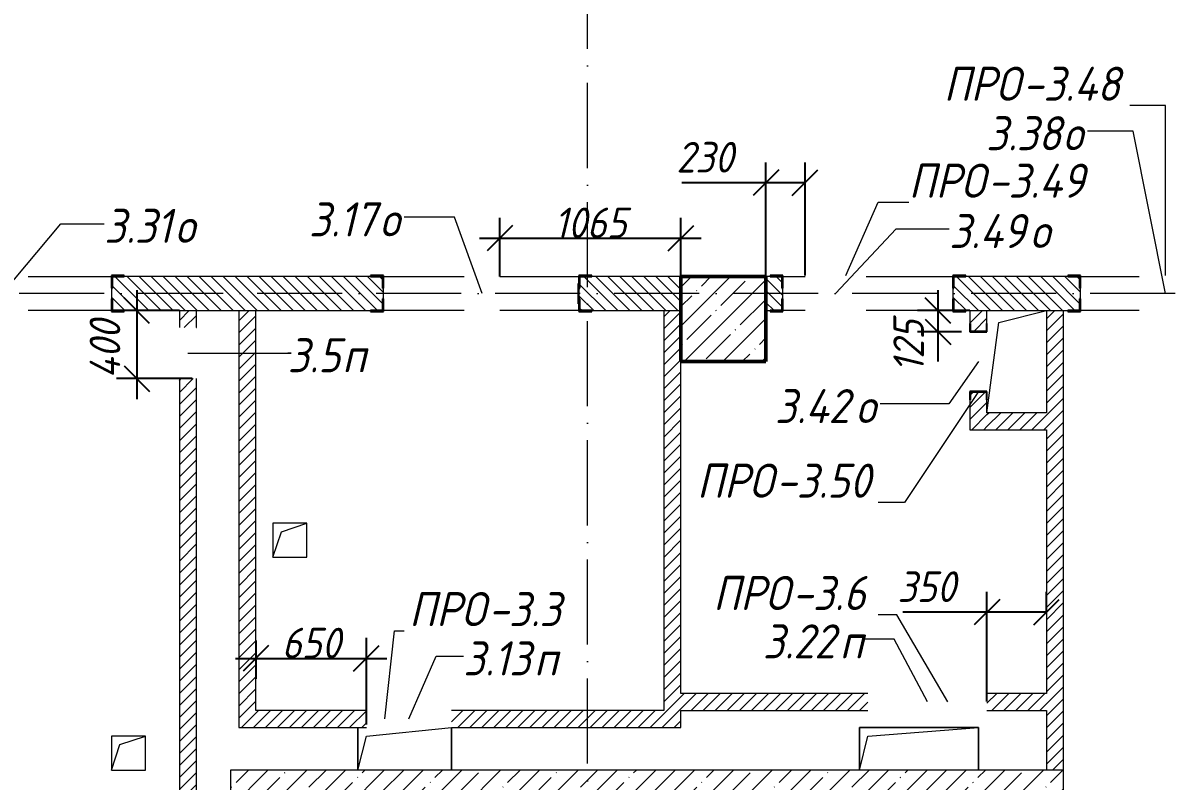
# Model space of a CAD drawing. Header units: millimetres. Extents: x -401725 to 250493, y 305116 to 802890.
# Drawn here: x 151215 to 157945, y 315302 to 319758 of the extents above; entities that cross this region are included whole.
import ezdxf

# ---------------------------------------------------------------- set-up
doc = ezdxf.new("R2010")
doc.units = ezdxf.units.MM
doc.linetypes.add('50_200_ШТРИХ_1Т_ш5_п1_п1_', pattern=[700, 500, -100, 0, -100])
for name, color, linetype, lineweight in [('A-____-____-DIMS', 7, 'Continuous', 9), ('A-FLOR-____-OTLN', 7, 'Continuous', 9), ('A-GENM-____-IDEN', 7, 'Continuous', 9), ('A-GENM-____-MCUT', 7, 'Continuous', 25), ('A-GENM-____-OTLN', 7, 'Continuous', 9), ('A-GENM-____-OTLN-1', 7, 'Continuous', 25), ('A-GLAZ-____-IDEN', 7, 'Continuous', 9), ('A-WALL-____-MCUT-1', 7, 'Continuous', 9), ('A-WALL-____-MCUT-3', 7, 'Continuous', 9), ('A-WALL-____-PATT-1', 7, 'Continuous', 9), ('A-WALL-FNSH-MCUT-1', 7, 'Continuous', 9), ('I-WALL-____-OTLN', 7, 'Continuous', 9), ('S-COLS-____-MCUT', 7, 'Continuous', 50), ('S-COLS-____-OTLN', 7, 'Continuous', 9), ('S-GRID-____-OTLN-1', 7, '50_200_ШТРИХ_1Т_ш5_п1_п1_', 9)]:
    doc.layers.add(name, color=color, linetype=linetype, lineweight=lineweight)
doc.styles.add('ISOCPEUR_I_10', font='isocpeui.ttf', dxfattribs={"width": 0.9, "height": 180})
doc.styles.add('ISOCPEUR_I_9', font='isocpeui.ttf', dxfattribs={"width": 0.9, "height": 250})
doc.dimstyles.new('ISO-1_8_0_9К_СРЕДНИЙ_Кладочные_3', dxfattribs={"dimscale": 304.8, "dimtxt": 179.276612, "dimasz": 0.492126, "dimexe": 0.393701, "dimexo": 0, "dimgap": 0, "dimtad": 1, "dimdec": 3, "dimrnd": 0.001, "dimdsep": 46, "dimtxsty": 'ISOCPEUR_I_10', "dimblk1": 'OBLIQUE', "dimblk2": 'OBLIQUE', "dimsah": 1, "dimcen": 0.09, "dimdle": 0.393701, "dimazin": 0, "dimtfac": 1, "dimtdec": 4, "dimtix": 1, "dimtmove": 0, "dimatfit": 3, "dimfxl": 1, "dimtvp": 1, "dimtolj": 1, "dimtzin": 0, "dimarcsym": 2})
doc.dimstyles.new('ISO-1_8_0_9К_СРЕДНИЙ_Кладочные_4', dxfattribs={"dimscale": 304.8, "dimtxt": 179.276612, "dimasz": 0.492126, "dimexe": 0.393701, "dimexo": 0, "dimgap": 0, "dimtad": 1, "dimdec": 3, "dimrnd": 0.001, "dimdsep": 46, "dimtxsty": 'ISOCPEUR_I_10', "dimblk1": 'OBLIQUE', "dimblk2": 'OBLIQUE', "dimsah": 1, "dimcen": 0.09, "dimdle": 0.393701, "dimazin": 0, "dimtfac": 1, "dimtdec": 4, "dimtix": 1, "dimtmove": 1, "dimatfit": 3, "dimfxl": 1, "dimtvp": 1, "dimtolj": 1, "dimtzin": 0, "dimarcsym": 2})
doc.dimstyles.new('ISO-1_8_0_9К_СРЕДНИЙ_Кладочные_5', dxfattribs={"dimscale": 304.8, "dimtxt": 179.276612, "dimasz": 0.492126, "dimexe": 0.393701, "dimexo": 0, "dimgap": 0, "dimtad": 1, "dimdec": 3, "dimrnd": 0.001, "dimdsep": 46, "dimtxsty": 'ISOCPEUR_I_10', "dimblk1": 'OBLIQUE', "dimblk2": 'OBLIQUE', "dimsah": 1, "dimcen": 0.09, "dimdle": 0.393701, "dimazin": 0, "dimtfac": 1, "dimtdec": 4, "dimtix": 1, "dimtmove": 2, "dimatfit": 3, "dimfxl": 1, "dimtvp": 1, "dimtolj": 1, "dimtzin": 0, "dimarcsym": 2})
pattern_1 = [(135, (144685.44, 312186.367), (-35.35534, -35.35534), [])]
pattern_2 = [(45, (144685.44, 312186.367), (-35.35534, 35.35534), [])]

# ---------------------------------------------------------------- blocks, each defined once
blk = doc.blocks.new('BSC_Колонна _Прямоугольная - 500х500-V70-АР1_План отверстий 3 этажа в осях 1-64_А-ГГ')
at = {"layer": 'S-COLS-____-OTLN'}
h = blk.add_hatch(dxfattribs=at)
h.set_pattern_fill('FP_107', color=256, style=0, pattern_type=2)
h.set_pattern_definition([(45, (-10650, -5831.04), (-114.0493, 114.0493), []), (45, (-10535.95, -5831.04), (-114.0493, 114.0493), [201.612, -40.322, 3.353, -36.97])])
h.paths.add_polyline_path([(-58.9, -250), (250, -250), (250, 250), (-250, 250), (-250, -250)], flags=0)
at = {"layer": 'S-COLS-____-MCUT'}
for p, q in [((250, 250), (-250, 250)), ((-250, 250), (-250, -250)), ((250, -250), (250, 250)), ((-250, -250), (250, -250))]:
    blk.add_line(p, q, dxfattribs=at)
blk = doc.blocks.new('Фахверк_СКБ_Уголок - 200_3960_зеркало-28268689-АР1_План отверстий 3 этажа в осях 1-64_А-ГГ')
at = {"layer": 'A-GENM-____-MCUT'}
for p, q in [((200, 156), (125, 156)), ((125, 156), (125, 81)), ((131, 81), (131, 150)), ((131, 150), (200, 150)), ((200, 150), (200, 156)), ((125, 81), (131, 81)), ((131, 19), (125, 19)), ((125, 19), (125, -56)), ((131, -50), (131, 19)), ((125, -56), (200, -56)), ((200, -50), (131, -50)), ((200, -56), (200, -50))]:
    blk.add_line(p, q, dxfattribs=at)
blk = doc.blocks.new('154_Стойка_СКБ_Уголок - СМ-2180_200-28268025-АР1_План отверстий 3 этажа в осях 1-64_А-ГГ')
at = {"layer": 'A-GENM-____-MCUT'}
for p, q in [((125, 156), (125, 81)), ((200, 156), (125, 156)), ((131, 81), (131, 150)), ((131, 150), (200, 150)), ((200, 150), (200, 156)), ((125, 81), (131, 81)), ((131, 19), (125, 19)), ((125, 19), (125, -56)), ((131, -50), (131, 19)), ((125, -56), (200, -56)), ((200, -50), (131, -50)), ((200, -56), (200, -50))]:
    blk.add_line(p, q, dxfattribs=at)
blk = doc.blocks.new('Стойка_Влож_Полоса боковая - Полоса-V165-АР1_План отверстий 3 этажа в осях 1-64_А-ГГ')
at = {"layer": 'A-GENM-____-OTLN'}
for p, q in [((-5, 60), (0, 60)), ((-5, -60), (-5, 60)), ((0, -60), (-5, -60))]:
    blk.add_line(p, q, dxfattribs=at)
blk = doc.blocks.new('AR_Отверстие прямоугольное _в плите_ - AR_Отверстие прямоугольное _в плите_-30459207-АР1_План отверстий 3 этажа в осях 1-64_А-ГГ')
at = {"layer": 'A-GENM-____-OTLN'}
for p, q in [((100, 100), (-100, 100)), ((-100, 100), (-100, -100)), ((-50, 50), (100, 100)), ((100, -100), (100, 100)), ((-100, -100), (-50, 50)), ((-100, -100), (100, -100))]:
    blk.add_line(p, q, dxfattribs=at)
blk = doc.blocks.new('AR_Отверстие прямоугольное _в плите_ - AR_Отверстие прямоугольное _в плите_-30459209-АР1_План отверстий 3 этажа в осях 1-64_А-ГГ')
at = {"layer": 'A-GENM-____-OTLN'}
for p, q in [((-275, 125), (-275, -125)), ((-275, -125), (-225, 75)), ((-225, 75), (275, 125)), ((275, -125), (275, 125))]:
    blk.add_line(p, q, dxfattribs=at)
blk = doc.blocks.new('AR_Отверстие прямоугольное _в плите_ - AR_Отверстие прямоугольное _в плите_-30459221-АР1_План отверстий 3 этажа в осях 1-64_А-ГГ')
at = {"layer": 'A-GENM-____-OTLN'}
for p, q in [((350, 125), (-350, 125)), ((-350, 125), (-350, -125)), ((-350, -125), (-300, 75)), ((-300, 75), (350, 125)), ((350, -125), (350, 125))]:
    blk.add_line(p, q, dxfattribs=at)
blk = doc.blocks.new('AR_Отверстие прямоугольное _в плите_ - AR_Отверстие прямоугольное _в плите_-30552533-АР1_План отверстий 3 этажа в осях 1-64_А-ГГ')
at = {"layer": 'A-GENM-____-OTLN'}
for p, q in [((-105, 230), (175, 300)), ((-175, -300), (-105, 230))]:
    blk.add_line(p, q, dxfattribs=at)
blk = doc.blocks.new('154_Фахверк_СКБ_Швеллер - Тип_100_3960_зеркало-29769493-АР1_План отверстий 3 этажа в осях 1-64_А-ГГ')
at = {"layer": 'A-GENM-____-MCUT'}
for p, q in [((175, 50), (125, 50)), ((125, 50), (125, -50)), ((128, 47), (175, 47)), ((128, -47), (128, 47)), ((175, 47), (175, 50)), ((125, -50), (175, -50)), ((175, -47), (128, -47)), ((175, -50), (175, -47))]:
    blk.add_line(p, q, dxfattribs=at)
blk = doc.blocks.new('154_Фахверк_СКБ_Швеллер - Тип_100_3960-28331862-АР1_План отверстий 3 этажа в осях 1-64_А-ГГ')
at = {"layer": 'A-GENM-____-MCUT'}
for p, q in [((175, 50), (125, 50)), ((125, 50), (125, -50)), ((128, 47), (175, 47)), ((128, -47), (128, 47)), ((175, 47), (175, 50)), ((125, -50), (175, -50)), ((175, -47), (128, -47)), ((175, -50), (175, -47))]:
    blk.add_line(p, q, dxfattribs=at)
blk = doc.blocks.new('_Oblique')
at = {"color": 0, "linetype": 'ByBlock', "lineweight": -2}
blk.add_line((-0.5, -0.5), (0.5, 0.5), dxfattribs=at)
blk = doc.blocks.new('*D10121')
at = {"layer": 'A-____-____-DIMS', "color": 0, "lineweight": -2, "transparency": 16777216}
for p, q in [((151884.8, 318187.4), (151884.8, 317547.4)), ((152135.4, 318067.4), (151764.8, 318067.4)), ((152210.9, 317667.4), (151764.8, 317667.4))]:
    blk.add_line(p, q, dxfattribs=at)
at = {"layer": 'Defpoints', "color": 0, "transparency": 16777216}
for p in [(152135.4, 318067.4), (151884.8, 317667.4), (152210.9, 317667.4)]:
    blk.add_point(p, dxfattribs=at)
at = {"layer": 'A-____-____-DIMS', "color": 0, "lineweight": -2, "transparency": 16777216, "xscale": 150, "yscale": 150, "zscale": 150}
for p, rotation in [((151884.8, 318067.4), 90), ((151884.8, 317667.4), 270)]:
    blk.add_blockref('_Oblique', p, dxfattribs=dict(at, rotation=rotation))
at = {"layer": 'A-____-____-DIMS', "color": 0, "transparency": 16777216, "insert": (151607.6, 317667.8), "char_height": 180, "width": 426.127, "attachment_point": 1, "rotation": 90, "line_spacing_factor": 1.149209, "style": 'ISOCPEUR_I_10'}
blk.add_mtext('\\A1;400', dxfattribs=at)
blk = doc.blocks.new('*D10125')
at = {"layer": 'A-____-____-DIMS', "color": 0, "lineweight": -2, "transparency": 16777216}
for p, q in [((156885.4, 315769.9), (156885.4, 316414.9)), ((157235.4, 316285.8), (157235.4, 316414.9)), ((156885.4, 316294.9), (156391.3, 316294.9)), ((157235.4, 316294.9), (156765.4, 316294.9))]:
    blk.add_line(p, q, dxfattribs=at)
at = {"layer": 'Defpoints', "color": 0, "transparency": 16777216}
for p in [(157235.4, 316294.9), (157235.4, 316285.8), (156885.4, 315769.9)]:
    blk.add_point(p, dxfattribs=at)
at = {"layer": 'A-____-____-DIMS', "color": 0, "lineweight": -2, "transparency": 16777216, "xscale": 150, "yscale": 150, "zscale": 150, "rotation": 180}
blk.add_blockref('_Oblique', (156885.4, 316294.9), dxfattribs=at)
at = {"layer": 'A-____-____-DIMS', "color": 0, "lineweight": -2, "transparency": 16777216, "xscale": 150, "yscale": 150, "zscale": 150}
blk.add_blockref('_Oblique', (157235.4, 316294.9), dxfattribs=at)
at = {"layer": 'A-____-____-DIMS', "color": 0, "transparency": 16777216, "insert": (156358.6, 316534.9), "char_height": 180, "width": 409.578, "attachment_point": 1, "line_spacing_factor": 1.149209, "style": 'ISOCPEUR_I_10'}
blk.add_mtext('\\A1;350', dxfattribs=at)
blk = doc.blocks.new('*D10126')
at = {"layer": 'A-____-____-DIMS', "color": 0, "lineweight": -2, "transparency": 16777216}
for p, q in [((152585.4, 316129.6), (152585.4, 315903.5)), ((153235.4, 315635.4), (153235.4, 316143.5)), ((152465.4, 316023.5), (153355.4, 316023.5))]:
    blk.add_line(p, q, dxfattribs=at)
at = {"layer": 'Defpoints', "color": 0, "transparency": 16777216}
for p in [(152585.4, 316129.6), (153235.4, 316023.5), (153235.4, 315635.4)]:
    blk.add_point(p, dxfattribs=at)
at = {"layer": 'A-____-____-DIMS', "color": 0, "lineweight": -2, "transparency": 16777216, "xscale": 150, "yscale": 150, "zscale": 150, "rotation": 180}
blk.add_blockref('_Oblique', (152585.4, 316023.5), dxfattribs=at)
at = {"layer": 'A-____-____-DIMS', "color": 0, "lineweight": -2, "transparency": 16777216, "xscale": 150, "yscale": 150, "zscale": 150}
blk.add_blockref('_Oblique', (153235.4, 316023.5), dxfattribs=at)
at = {"layer": 'A-____-____-DIMS', "color": 0, "transparency": 16777216, "insert": (152910.4, 316113.5), "char_height": 180, "width": 409.578, "attachment_point": 5, "style": 'ISOCPEUR_I_10'}
blk.add_mtext('\\A1;650', dxfattribs=at)
blk = doc.blocks.new('*D10038')
at = {"layer": 'A-____-____-DIMS', "color": 0, "lineweight": -2, "transparency": 16777216}
for p, q in [((154020.4, 318267.4), (154020.4, 318613)), ((155085.4, 318267.4), (155085.4, 318613)), ((153900.4, 318493), (155205.4, 318493))]:
    blk.add_line(p, q, dxfattribs=at)
at = {"layer": 'Defpoints', "color": 0, "transparency": 16777216}
for p in [(155085.4, 318493), (154020.4, 318267.4), (155085.4, 318267.4)]:
    blk.add_point(p, dxfattribs=at)
at = {"layer": 'A-____-____-DIMS', "color": 0, "lineweight": -2, "transparency": 16777216, "xscale": 150, "yscale": 150, "zscale": 150, "rotation": 180}
blk.add_blockref('_Oblique', (154020.4, 318493), dxfattribs=at)
at = {"layer": 'A-____-____-DIMS', "color": 0, "lineweight": -2, "transparency": 16777216, "xscale": 150, "yscale": 150, "zscale": 150}
blk.add_blockref('_Oblique', (155085.4, 318493), dxfattribs=at)
at = {"layer": 'A-____-____-DIMS', "color": 0, "transparency": 16777216, "insert": (154552.9, 318583), "char_height": 180, "width": 504.733, "attachment_point": 5, "style": 'ISOCPEUR_I_10'}
blk.add_mtext('\\A1;1065', dxfattribs=at)
blk = doc.blocks.new('*D10039')
at = {"layer": 'A-____-____-DIMS', "color": 0, "lineweight": -2, "transparency": 16777216}
for p, q in [((155585.4, 318267.4), (155585.4, 318938.7)), ((155815.4, 318273.4), (155815.4, 318938.7)), ((155585.4, 318818.7), (155091.3, 318818.7)), ((155815.4, 318818.7), (155465.4, 318818.7))]:
    blk.add_line(p, q, dxfattribs=at)
at = {"layer": 'Defpoints', "color": 0, "transparency": 16777216}
for p in [(155815.4, 318818.7), (155815.4, 318273.4), (155585.4, 318267.4)]:
    blk.add_point(p, dxfattribs=at)
at = {"layer": 'A-____-____-DIMS', "color": 0, "lineweight": -2, "transparency": 16777216, "xscale": 150, "yscale": 150, "zscale": 150, "rotation": 180}
blk.add_blockref('_Oblique', (155585.4, 318818.7), dxfattribs=at)
at = {"layer": 'A-____-____-DIMS', "color": 0, "lineweight": -2, "transparency": 16777216, "xscale": 150, "yscale": 150, "zscale": 150}
blk.add_blockref('_Oblique', (155815.4, 318818.7), dxfattribs=at)
at = {"layer": 'A-____-____-DIMS', "color": 0, "transparency": 16777216, "insert": (155058.6, 319058.7), "char_height": 180, "width": 409.578, "attachment_point": 1, "line_spacing_factor": 1.149209, "style": 'ISOCPEUR_I_10'}
blk.add_mtext('\\A1;230', dxfattribs=at)
blk = doc.blocks.new('*D10075')
at = {"layer": 'A-____-____-DIMS', "color": 0, "lineweight": -2, "transparency": 16777216}
for p, q in [((156597.3, 318187.4), (156597.3, 317942.4)), ((156785.4, 318067.4), (156477.3, 318067.4)), ((156735.4, 317942.4), (156477.3, 317942.4)), ((156597.3, 317942.4), (156597.3, 317768))]:
    blk.add_line(p, q, dxfattribs=at)
at = {"layer": 'Defpoints', "color": 0, "transparency": 16777216}
for p in [(156785.4, 318067.4), (156597.3, 317942.4), (156735.4, 317942.4)]:
    blk.add_point(p, dxfattribs=at)
at = {"layer": 'A-____-____-DIMS', "color": 0, "lineweight": -2, "transparency": 16777216, "xscale": 150, "yscale": 150, "zscale": 150}
for p, rotation in [((156597.3, 318067.4), 90), ((156597.3, 317942.4), 270)]:
    blk.add_blockref('_Oblique', p, dxfattribs=dict(at, rotation=rotation))
at = {"layer": 'A-____-____-DIMS', "color": 0, "transparency": 16777216, "insert": (156334.7, 317703.9), "char_height": 180, "width": 368.207, "attachment_point": 1, "rotation": 90, "line_spacing_factor": 1.149209, "style": 'ISOCPEUR_I_10'}
blk.add_mtext('\\A1;125', dxfattribs=at)

msp = doc.modelspace()

# ---------------------------------------------------------------- hatches: boundary and pattern name
at = {"layer": 'A-WALL-____-PATT-1'}
h = msp.add_hatch(dxfattribs=at)
h.set_pattern_fill('FP_6', color=256, style=0, pattern_type=2)
h.set_pattern_definition(pattern_1)
h.paths.add_polyline_path([(154491.4376, 318067.4093), (155085.4376, 318067.4093), (155085.4376, 318267.4093), (154491.4376, 318267.4093), (154491.4376, 318198.4093), (154485.4376, 318198.4093), (154485.4376, 318136.4093), (154491.4376, 318136.4093)], flags=0)
h.paths.add_polyline_path([(151741.6179, 318067.4093), (153329.4376, 318067.4093), (153329.4376, 318136.4093), (153335.4376, 318136.4093), (153335.4376, 318198.4093), (153329.4376, 318198.4093), (153329.4376, 318267.4093), (151741.4376, 318267.4093), (151741.4376, 318198.4093), (151735.4376, 318198.4093), (151735.4376, 318136.4093), (151741.4376, 318136.4093), (151741.4376, 318067.4093)], flags=0)
h.paths.add_polyline_path([(150485.4376, 318067.4093), (150579.4376, 318067.4093), (150579.4376, 318136.4093), (150585.4376, 318136.4093), (150585.4376, 318198.4093), (150579.4376, 318198.4093), (150579.4376, 318267.4093), (150485.4376, 318267.4093), (150485.4376, 318161.4093)], flags=0)
h = msp.add_hatch(dxfattribs=at)
h.set_pattern_fill('FP_6', color=256, style=0, pattern_type=2)
h.set_pattern_definition(pattern_1)
h.paths.add_polyline_path([(159085.4376, 318067.4093), (159085.4376, 318267.4093), (158591.4376, 318267.4093), (158591.4376, 318198.4093), (158585.4376, 318198.4093), (158585.4376, 318136.4093), (158591.4376, 318136.4093), (158591.4376, 318067.4093), (158811.475, 318067.4093)], flags=0)
h.paths.add_polyline_path([(157044.0107, 318067.4093), (157429.4376, 318067.4093), (157429.4376, 318136.4093), (157435.4376, 318136.4093), (157435.4376, 318198.4093), (157429.4376, 318198.4093), (157429.4376, 318267.4093), (156691.4376, 318267.4093), (156691.4376, 318198.4093), (156685.4376, 318198.4093), (156685.4376, 318136.4093), (156691.4376, 318136.4093), (156691.4376, 318067.4093), (156760.4376, 318067.4093)], flags=0)
h.paths.add_polyline_path([(155585.4376, 318067.4093), (155679.4376, 318067.4093), (155679.4376, 318136.4093), (155685.4376, 318136.4093), (155685.4376, 318198.4093), (155679.4376, 318198.4093), (155679.4376, 318267.4093), (155585.4376, 318267.4093), (155585.4376, 318080.6029)], flags=0)
h = msp.add_hatch(dxfattribs=at)
h.set_pattern_fill('FP_5', color=256, style=0, pattern_type=2)
h.set_pattern_definition(pattern_2)
h.paths.add_polyline_path([(152135.4376, 315217.4093), (152235.4376, 315217.4093), (152235.4376, 317667.4093), (152135.4376, 317667.4093), (152135.4376, 316360.5422)], flags=0)
h.paths.add_polyline_path([(152135.4376, 317967.4093), (152235.4376, 317967.4093), (152235.4376, 318067.4093), (152135.4376, 318067.4093)], flags=0)
h = msp.add_hatch(dxfattribs=at)
h.set_pattern_fill('FP_5', color=256, style=0, pattern_type=2)
h.set_pattern_definition(pattern_2)
h.paths.add_polyline_path([(152585.4376, 315717.4093), (152585.4376, 318067.4093), (152485.4376, 318067.4093), (152485.4376, 315717.4093)], flags=0)
h = msp.add_hatch(dxfattribs=at)
h.set_pattern_fill('FP_5', color=256, style=0, pattern_type=2)
h.set_pattern_definition(pattern_2)
h.paths.add_polyline_path([(154985.4376, 315717.4093), (155085.4376, 315717.4093), (155085.4376, 318067.4093), (154985.4376, 318067.4093), (154985.4376, 316360.5422)], flags=0)
h = msp.add_hatch(dxfattribs=at)
h.set_pattern_fill('FP_5', color=256, style=0, pattern_type=2)
h.set_pattern_definition(pattern_2)
h.paths.add_polyline_path([(156885.4376, 317367.4093), (156885.4376, 317542.4093), (156882.4376, 317542.4093), (156882.4376, 317589.4093), (156788.4376, 317589.4093), (156788.4376, 317542.4093), (156785.4376, 317542.4093), (156785.4376, 317367.4093)], flags=0)
h.paths.add_polyline_path([(156882.4376, 317945.4093), (156882.4376, 317992.4093), (156885.4376, 317992.4093), (156885.4376, 318067.4093), (156785.4376, 318067.4093), (156785.4376, 317992.4093), (156788.4376, 317992.4093), (156788.4376, 317945.4093), (156805.7709, 317945.4093)], flags=0)
h = msp.add_hatch(dxfattribs=at)
h.set_pattern_fill('FP_5', color=256, style=0, pattern_type=2)
h.set_pattern_definition(pattern_2)
h.paths.add_polyline_path([(157335.4376, 315367.4093), (157335.4376, 318067.4093), (157235.4376, 318067.4093), (157235.4376, 315367.4093)], flags=0)
h = msp.add_hatch(dxfattribs=at)
h.set_pattern_fill('FP_5', color=256, style=0, pattern_type=2)
h.set_pattern_definition(pattern_2)
h.paths.add_polyline_path([(157235.4376, 317367.4093), (157235.4376, 317467.4093), (156885.4376, 317467.4093), (156885.4376, 317367.4093), (157044.0107, 317367.4093)], flags=0)
h = msp.add_hatch(dxfattribs=at)
h.set_pattern_fill('FP_5', color=256, style=0, pattern_type=2)
h.set_pattern_definition(pattern_2)
h.paths.add_polyline_path([(157044.0107, 315717.4093), (157235.4376, 315717.4093), (157235.4376, 315817.4093), (156885.4376, 315817.4093), (156885.4376, 315717.4093)], flags=0)
h.paths.add_polyline_path([(156185.4376, 315717.4093), (156185.4376, 315817.4093), (155085.4376, 315817.4093), (155085.4376, 315717.4093), (155276.5464, 315717.4093)], flags=0)
h = msp.add_hatch(dxfattribs=at)
h.set_pattern_fill('FP_5', color=256, style=0, pattern_type=2)
h.set_pattern_definition(pattern_2)
h.paths.add_polyline_path([(155085.4376, 315617.4093), (155085.4376, 315717.4093), (153735.4376, 315717.4093), (153735.4376, 315617.4093)], flags=0)
h.paths.add_polyline_path([(153235.4376, 315617.4093), (153235.4376, 315717.4093), (152485.4376, 315717.4093), (152485.4376, 315617.4093)], flags=0)
h = msp.add_hatch(dxfattribs=at)
h.set_pattern_fill('FP_38', color=256, style=0, pattern_type=2)
h.set_pattern_definition([(45, (144685.44, 312186.37), (-114.0493, 114.0493), []), (45, (144799.49, 312186.37), (-114.0493, 114.0493), [201.612, -40.322, 3.353, -36.97])])
h.paths.add_polyline_path([(157335.4376, 315117.4093), (157335.4376, 315367.4093), (152435.4376, 315367.4093), (152435.4376, 315117.4093), (157044.0107, 315117.4093)], flags=0)

# ---------------------------------------------------------------- linework, layer by layer
at = {"layer": 'A-FLOR-____-OTLN'}
for p, q in [((153185.4376, 315367.4093), (153185.4376, 315617.4093)), ((153735.4376, 315617.4093), (153735.4376, 315367.4093)), ((156135.4376, 315617.4093), (156835.4376, 315617.4093)), ((156135.4376, 315367.4093), (156135.4376, 315617.4093)), ((156835.4376, 315617.4093), (156835.4376, 315367.4093))]:
    msp.add_line(p, q, dxfattribs=at)
at = {"layer": 'A-GENM-____-IDEN'}
for p, q in [((157935.4376, 319273.3766), (157726.3591, 319273.3766)), ((157935.4376, 318273.4093), (157935.4376, 319273.3766)), ((156055.4376, 318273.4093), (156246.3535, 318703.7188)), ((156246.3535, 318703.7188), (156425.4376, 318703.7188)), ((156835.4376, 317592.4093), (156400.5077, 316940.6209)), ((156400.5077, 316940.6209), (156245.7385, 316940.6209)), ((156355.9514, 316280.4394), (156245.7385, 316280.4394)), ((156654.3852, 315767.4093), (156355.9514, 316280.4394)), ((153344.3226, 315667.4093), (153400.8525, 316185.8223)), ((153400.8525, 316185.8223), (153457.3824, 316185.8223))]:
    msp.add_line(p, q, dxfattribs=at)
at = {"layer": 'A-GLAZ-____-IDEN'}
for p, q in [((157745.8577, 319121.9283), (157476.5084, 319121.9283)), ((157935.4376, 318167.4093), (157745.8577, 319121.9283)), ((153752.7336, 318615.7191), (153457.3824, 318615.7191)), ((153915.4376, 318167.4093), (153752.7336, 318615.7191)), ((151095.4376, 318167.4093), (151438.9137, 318577.8632)), ((151438.9137, 318577.8632), (151693.7787, 318577.8632)), ((155995.4376, 318167.4093), (156351.4814, 318547.3648)), ((156351.4814, 318547.3648), (156663.5881, 318547.3648)), ((152185.4376, 317817.4093), (152793.2721, 317817.2809)), ((152793.2721, 317817.2809), (152772.4022, 317817.2809)), ((156835.4376, 317767.4093), (156660.7548, 317518.6373)), ((156660.7548, 317518.6373), (156257.4344, 317518.6373)), ((156340.1904, 316135.9093), (156162.9462, 316135.9093)), ((156535.4376, 315767.4093), (156340.1904, 316135.9093)), ((153485.4376, 315667.4093), (153645.5747, 316035.9093)), ((153645.5747, 316035.9093), (153805.7118, 316035.9093))]:
    msp.add_line(p, q, dxfattribs=at)
at = {"layer": 'A-WALL-____-MCUT-1'}
for p, q in [((157335.4376, 315367.4093), (152435.4376, 315367.4093)), ((152435.4376, 315367.4093), (152435.4376, 315117.4093)), ((157335.4376, 315117.4093), (157335.4376, 315367.4093))]:
    msp.add_line(p, q, dxfattribs=at)
at = {"layer": 'A-WALL-____-MCUT-3'}
for p, q in [((153260.4376, 318267.4093), (151810.4376, 318267.4093)), ((155085.4376, 318267.4093), (154560.4376, 318267.4093)), ((155610.4376, 318267.4093), (155585.4376, 318267.4093)), ((157360.4376, 318267.4093), (156760.4376, 318267.4093)), ((151735.4376, 318198.4093), (151735.4376, 318136.4093)), ((153335.4376, 318136.4093), (153335.4376, 318198.4093)), ((154485.4376, 318198.4093), (154485.4376, 318136.4093)), ((155685.4376, 318136.4093), (155685.4376, 318198.4093)), ((156685.4376, 318198.4093), (156685.4376, 318136.4093)), ((157435.4376, 318136.4093), (157435.4376, 318198.4093)), ((151810.4376, 318067.4093), (153260.4376, 318067.4093)), ((154560.4376, 318067.4093), (155085.4376, 318067.4093)), ((155585.4376, 318067.4093), (155610.4376, 318067.4093)), ((156760.4376, 318067.4093), (157360.4376, 318067.4093))]:
    msp.add_line(p, q, dxfattribs=at)
at = {"layer": 'A-WALL-FNSH-MCUT-1'}
for p, q in [((152135.4376, 318067.4093), (152135.4376, 317967.4093)), ((152235.4376, 317967.4093), (152235.4376, 318067.4093)), ((152485.4376, 318067.4093), (152485.4376, 315617.4093)), ((152585.4376, 315717.4093), (152585.4376, 318067.4093)), ((154985.4376, 318067.4093), (154985.4376, 315717.4093)), ((156785.4376, 318067.4093), (156785.4376, 317992.4093)), ((156885.4376, 317992.4093), (156885.4376, 318067.4093)), ((157235.4376, 318067.4093), (157235.4376, 317467.4093)), ((157335.4376, 315367.4093), (157335.4376, 318067.4093)), ((155085.4376, 315817.4093), (155085.4376, 317767.4093)), ((152135.4376, 317667.4093), (152135.4376, 315217.4093)), ((152235.4376, 315217.4093), (152235.4376, 317667.4093)), ((156785.4376, 317542.4093), (156785.4376, 317367.4093)), ((156885.4376, 317467.4093), (156885.4376, 317542.4093)), ((157235.4376, 317467.4093), (156885.4376, 317467.4093)), ((156785.4376, 317367.4093), (157235.4376, 317367.4093)), ((157235.4376, 317367.4093), (157235.4376, 315817.4093)), ((156185.4376, 315817.4093), (155085.4376, 315817.4093)), ((157235.4376, 315817.4093), (156885.4376, 315817.4093)), ((153235.4376, 315717.4093), (152585.4376, 315717.4093)), ((154985.4376, 315717.4093), (153735.4376, 315717.4093)), ((155085.4376, 315617.4093), (155085.4376, 315717.4093)), ((155085.4376, 315717.4093), (156185.4376, 315717.4093)), ((156885.4376, 315717.4093), (157235.4376, 315717.4093)), ((157235.4376, 315717.4093), (157235.4376, 315367.4093)), ((152485.4376, 315617.4093), (153235.4376, 315617.4093)), ((153735.4376, 315617.4093), (155085.4376, 315617.4093))]:
    msp.add_line(p, q, dxfattribs=at)
at = {"layer": 'I-WALL-____-OTLN'}
for p, q in [((151245.4376, 318267.4093), (151735.4376, 318267.4093)), ((153335.4376, 318267.4093), (153810.4376, 318267.4093)), ((154020.4376, 318267.4093), (154485.4376, 318267.4093)), ((155685.4376, 318267.4093), (155815.4376, 318267.4093)), ((156175.4376, 318267.4093), (156685.4376, 318267.4093)), ((157435.4376, 318267.4093), (157780.4376, 318267.4093)), ((151735.4376, 318067.4093), (151245.4376, 318067.4093)), ((153810.4376, 318067.4093), (153335.4376, 318067.4093)), ((154485.4376, 318067.4093), (154020.4376, 318067.4093)), ((155815.4376, 318067.4093), (155685.4376, 318067.4093)), ((156685.4376, 318067.4093), (156175.4376, 318067.4093)), ((157780.4376, 318067.4093), (157435.4376, 318067.4093))]:
    msp.add_line(p, q, dxfattribs=at)
at = {"layer": 'S-GRID-____-OTLN-1'}
for p, q in [((154535.4376, 307703.761), (154535.4376, 362067.327)), ((235004.2249, 318167.4093), (140016.6674, 318167.4093))]:
    msp.add_line(p, q, dxfattribs=at)

# ---------------------------------------------------------------- block references
at = {"layer": 'A-GENM-____-OTLN'}
for name, p in [('Стойка_Влож_Полоса боковая - Полоса-V165-АР1_План отверстий 3 этажа в осях 1-64_А-ГГ', (154485.4376, 318167.4093)), ('AR_Отверстие прямоугольное _в плите_ - AR_Отверстие прямоугольное _в плите_-30552533-АР1_План отверстий 3 этажа в осях 1-64_А-ГГ', (157060.4376, 317767.4093)), ('AR_Отверстие прямоугольное _в плите_ - AR_Отверстие прямоугольное _в плите_-30459207-АР1_План отверстий 3 этажа в осях 1-64_А-ГГ', (152785.4376, 316717.4093)), ('AR_Отверстие прямоугольное _в плите_ - AR_Отверстие прямоугольное _в плите_-30459209-АР1_План отверстий 3 этажа в осях 1-64_А-ГГ', (153460.4376, 315492.4093)), ('AR_Отверстие прямоугольное _в плите_ - AR_Отверстие прямоугольное _в плите_-30459221-АР1_План отверстий 3 этажа в осях 1-64_А-ГГ', (156485.4376, 315492.4093)), ('AR_Отверстие прямоугольное _в плите_ - AR_Отверстие прямоугольное _в плите_-30459207-АР1_План отверстий 3 этажа в осях 1-64_А-ГГ', (151835.4376, 315467.4093))]:
    msp.add_blockref(name, p, dxfattribs=at)
at = {"layer": 'A-GENM-____-OTLN-1'}
for p in [(151610.4376, 318117.4093), (154360.4376, 318117.4093), (156560.4376, 318117.4093)]:
    msp.add_blockref('154_Стойка_СКБ_Уголок - СМ-2180_200-28268025-АР1_План отверстий 3 этажа в осях 1-64_А-ГГ', p, dxfattribs=at)
for name, p, rotation in [('154_Стойка_СКБ_Уголок - СМ-2180_200-28268025-АР1_План отверстий 3 этажа в осях 1-64_А-ГГ', (153460.4376, 318217.4093), 180), ('Фахверк_СКБ_Уголок - 200_3960_зеркало-28268689-АР1_План отверстий 3 этажа в осях 1-64_А-ГГ', (155810.4376, 318217.4093), 180), ('154_Стойка_СКБ_Уголок - СМ-2180_200-28268025-АР1_План отверстий 3 этажа в осях 1-64_А-ГГ', (157560.4376, 318217.4093), 180), ('154_Фахверк_СКБ_Швеллер - Тип_100_3960_зеркало-29769493-АР1_План отверстий 3 этажа в осях 1-64_А-ГГ', (156835.4376, 317817.4093), 90), ('154_Фахверк_СКБ_Швеллер - Тип_100_3960-28331862-АР1_План отверстий 3 этажа в осях 1-64_А-ГГ', (156835.4376, 317717.4093), 270)]:
    msp.add_blockref(name, p, dxfattribs=dict(at, rotation=rotation))
at = {"layer": 'S-COLS-____-OTLN'}
msp.add_blockref('BSC_Колонна _Прямоугольная - 500х500-V70-АР1_План отверстий 3 этажа в осях 1-64_А-ГГ', (155335.4376, 318017.4093), dxfattribs=at)

# ---------------------------------------------------------------- texts
at = {"layer": 'A-GENM-____-IDEN', "char_height": 200, "attachment_point": 1, "style": 'ISOCPEUR_I_9'}
for s, insert, width in [('ПРО', (156631.2033, 319500.4927), 562.784625), ('-3.48', (157095.547, 319500.4927), 735.949125), ('ПРО', (156425.4376, 318930.8349), 562.784625), ('-3.49', (156889.7814, 318930.8349), 735.949125), ('ПРО', (155179.93, 317167.737), 562.784625), ('-3.50', (155644.2738, 317167.737), 707.088375), ('ПРО', (155275.3318, 316507.5556), 562.784625), ('-3.6', (155739.6756, 316507.5556), 548.35425), ('ПРО', (153486.9757, 316412.9385), 562.784625), ('-3.3', (153951.3195, 316412.9385), 548.35425)]:
    msp.add_mtext(s, dxfattribs=dict(at, insert=insert, width=width))
at = {"layer": 'A-GLAZ-____-IDEN', "char_height": 200, "attachment_point": 1, "style": 'ISOCPEUR_I_9'}
for s, insert, width in [('3.38', (156881.0539, 319209.5429), 548.35425), ('\\fISOCPEUR|b0|i1|c204|p34|;\\W.9;о', (157333.4914, 319209.5429), 158.734125), ('3.17', (152897.9308, 318703.3337), 505.063125), ('3.31', (151693.7787, 318665.4777), 505.063125), ('\\fISOCPEUR|b0|i1|c204|p34|;\\W.9;о', (153314.6495, 318703.3337), 158.734125), ('3.49', (156663.5881, 318634.9793), 577.215), ('\\fISOCPEUR|b0|i1|c204|p34|;\\W.9;о', (152110.4974, 318665.4777), 158.734125), ('\\fISOCPEUR|b0|i1|c204|p34|;\\W.9;о', (157139.8381, 318634.9793), 158.734125), ('3.5', (152772.4022, 317904.8955), 389.620125), ('\\fISOCPEUR|b0|i1|c204|p34|;\\W.9;п', (153093.8709, 317904.8955), 158.734125), ('3.42', (155638.584, 317606.2519), 577.215), ('\\fISOCPEUR|b0|i1|c204|p34|;\\W.9;о', (156114.834, 317606.2519), 158.734125), ('3.22', (155567.4916, 316223.5239), 548.35425), ('3.13', (153805.7118, 316123.5239), 505.063125), ('\\fISOCPEUR|b0|i1|c204|p34|;\\W.9;п', (156019.9291, 316223.5239), 158.734125), ('\\fISOCPEUR|b0|i1|c204|p34|;\\W.9;п', (154222.4306, 316123.5239), 158.734125)]:
    msp.add_mtext(s, dxfattribs=dict(at, insert=insert, width=width))

# ---------------------------------------------------------------- dimensions: what is measured, and where the dimension line sits
at = {"layer": 'A-____-____-DIMS'}
for base, p1, p2, override, picture, middle in [((155815.4376, 318818.6661), (155585.4376, 318267.4093), (155815.4376, 318273.4093), {"dimpost": '<>', "dimfxl": 230.078248}, '*D10039', (155263.374, 318818.6661)), ((157235.4376, 316294.9282), (156885.4376, 315769.9482), (157235.4376, 316285.8322), {"dimpost": '<>', "dimfxl": 623.407009}, '*D10125', (156563.374, 316294.9282))]:
    dim = msp.add_linear_dim(base=base, p1=p1, p2=p2, dimstyle='ISO-1_8_0_9К_СРЕДНИЙ_Кладочные_3', override=override, dxfattribs=at)
    dim.commit()
    dim.dimension.update_dxf_attribs({"geometry": picture, "text_midpoint": middle, "dimtype": 160})
for base, p1, p2, override, picture, middle in [((155085.4376, 318492.9672), (154020.4376, 318267.4093), (155085.4376, 318267.4093), {"dimpost": '<>', "dimfxl": 1065}, '*D10038', (154552.9376, 318582.9672)), ((153235.4376, 316023.5395), (152585.4376, 316129.6055), (153235.4376, 315635.4179), {"dimpost": '<>', "dimfxl": 816.530102}, '*D10126', (152910.4376, 316113.5395))]:
    dim = msp.add_linear_dim(base=base, p1=p1, p2=p2, dimstyle='ISO-1_8_0_9К_СРЕДНИЙ_Кладочные_4', override=override, dxfattribs=at)
    dim.commit()
    dim.dimension.update_dxf_attribs({"geometry": picture, "text_midpoint": middle})
for base, p1, p2, dimstyle, override, picture, middle in [((151884.7598, 317667.4093), (152135.4376, 318067.4093), (152210.9148, 317667.4093), 'ISO-1_8_0_9К_СРЕДНИЙ_Кладочные_5', {"dimpost": '<>', "dimfxl": 407.058723}, '*D10121', (151727.6435, 317880.8618)), ((156597.2736, 317942.4093), (156785.4376, 318067.4093), (156735.4376, 317942.4093), 'ISO-1_8_0_9К_СРЕДНИЙ_Кладочные_3', {"dimpost": '<>', "dimfxl": 134.62912}, '*D10075', (156454.6645, 317767.9945))]:
    dim = msp.add_linear_dim(base=base, p1=p1, p2=p2, angle=90, dimstyle=dimstyle, override=override, dxfattribs=at)
    dim.commit()
    dim.dimension.update_dxf_attribs({"geometry": picture, "text_midpoint": middle, "dimtype": 160, "text_rotation": 90})

doc.saveas('drawing.dxf')
